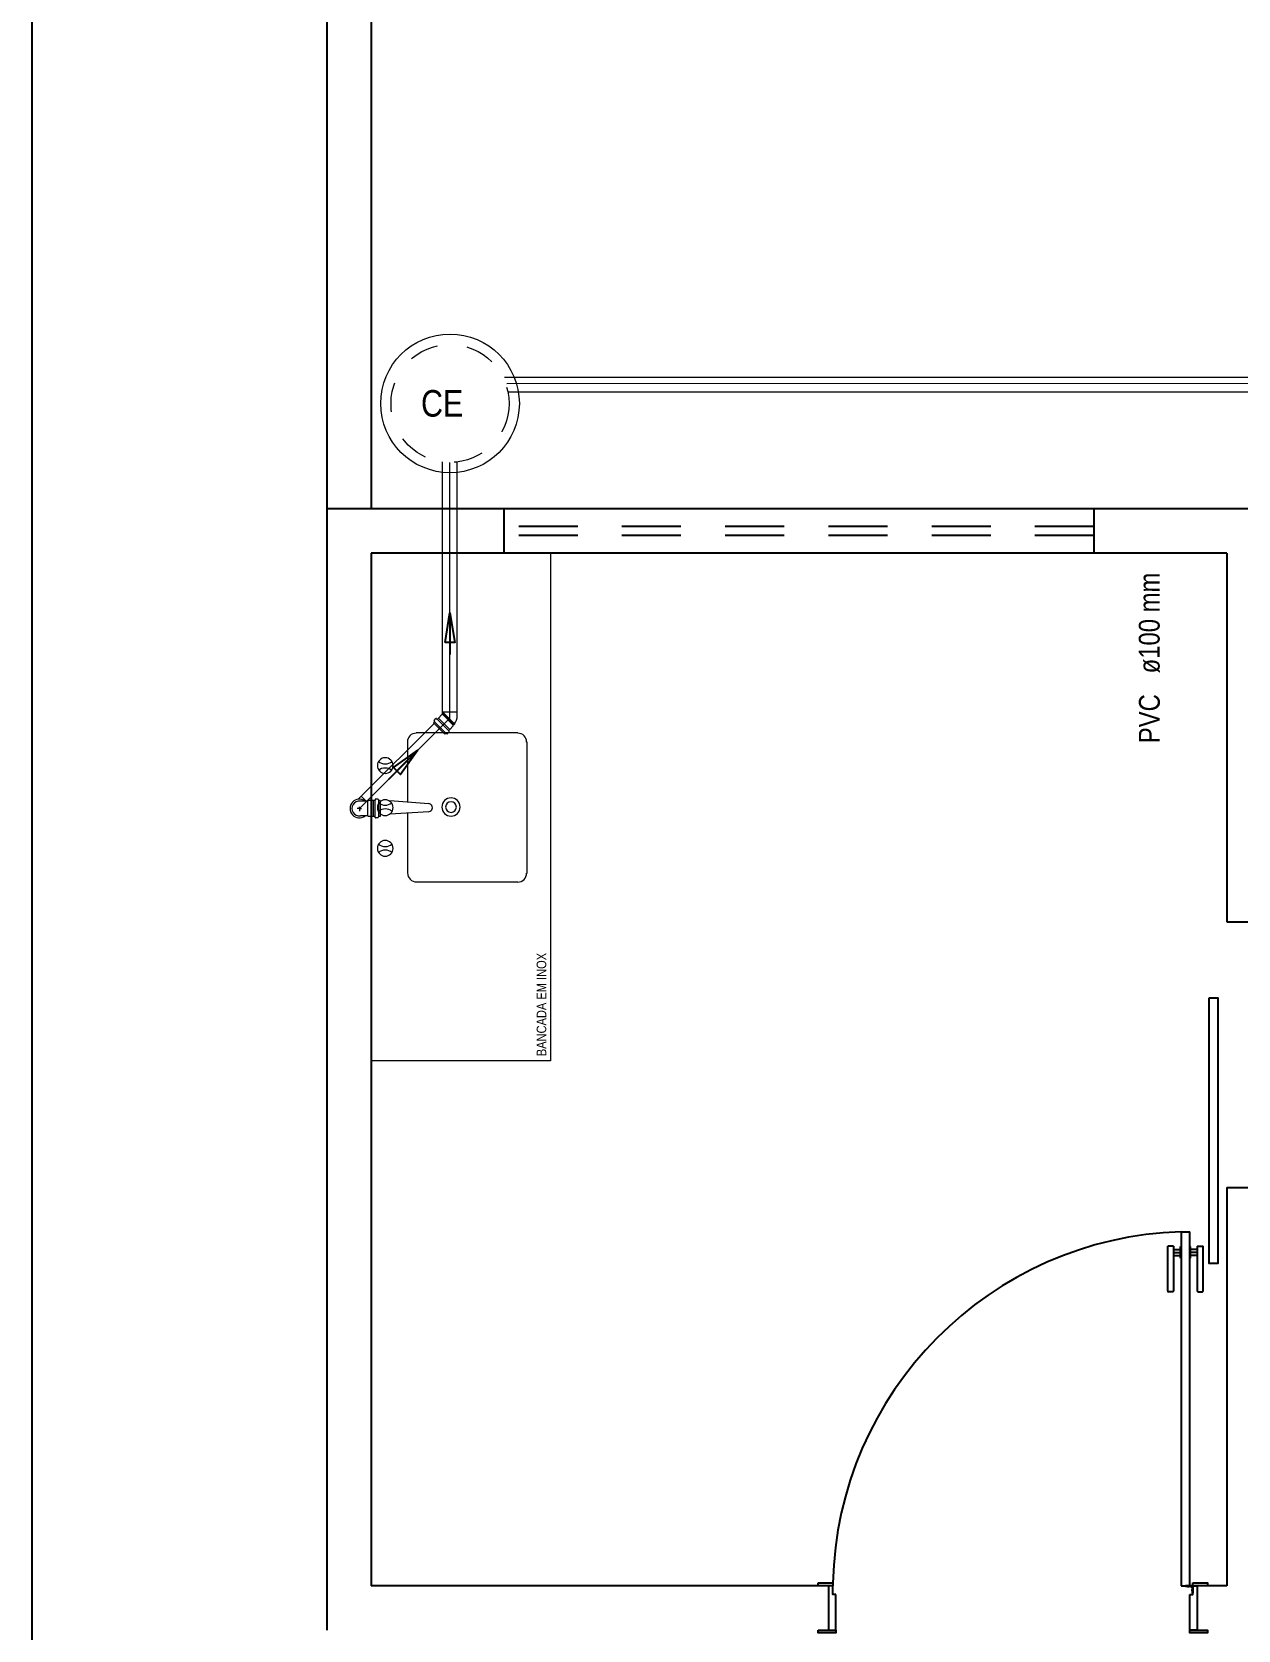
# Model space of a CAD drawing. Header units: inches. Extents: x 48180 to 96389, y -17773 to -8880.
# Drawn here: x 48180.73 to 48184.81, y -8893.59 to -8888.17 of the extents above; entities that cross this region are included whole.
import ezdxf

# ---------------------------------------------------------------- set-up
doc = ezdxf.new("R2010")
doc.units = ezdxf.units.IN
doc.header["$MEASUREMENT"] = 0
doc.linetypes.add('CONTORNO_QUADRO_T', pattern=[0.35, 0.2, -0.15])
doc.linetypes.add('DASHDOT', pattern=[1, 0.5, -0.25, 0, -0.25])
for name, color, linetype, lineweight in [('Arquitetura', 134, 'Continuous', 5), ('NÍVEL 1', 7, 'Continuous', 20), ('Simbolos', 5, 'Continuous', 20), ('Simbolos_int', 174, 'Continuous', 5), ('TEXTOS', 7, 'Continuous', 20), ('TQ-Sentido tubo', 9, 'Continuous', 20), ('TQ-Seção tubo', 5, 'Continuous', 20), ('TQ-Textos tubo', 7, 'Continuous', 20), ('TQ-Tubos detalhe', 90, 'Continuous', 20)]:
    doc.layers.add(name, color=color, linetype=linetype, lineweight=lineweight)
for name, color, linetype in [('CALÇADA', 2, 'Continuous'), ('ESQUADRIA', 3, 'Continuous'), ('ESQUADRIAS', 7, 'Continuous'), ('Esquadrias portas', 7, 'Continuous'), ('Esquadrias_Portas', 2, 'Continuous'), ('JANELA2', 1, 'Continuous'), ('PAREDE', 4, 'Continuous')]:
    doc.layers.add(name, color=color, linetype=linetype)
doc.styles.add('ARIAL', font='ARIALN.TTF')
doc.styles.add('ArialNarrow', font='ARIALN.TTF')
doc.dimstyles.get("Standard").update_dxf_attribs({"dimtxt": 0.18, "dimasz": 0.18, "dimexe": 0.18, "dimexo": 0.0625, "dimgap": 0.09, "dimtad": 0, "dimtih": 1, "dimtoh": 1, "dimdec": 4, "dimzin": 0, "dimdsep": 46, "dimtxsty": 'Standard', "dimcen": 0.09, "dimadec": 0, "dimazin": 0, "dimtfac": 1, "dimtdec": 4, "dimtofl": 0, "dimtmove": 0, "dimatfit": 3, "dimfxl": 0, "dimtolj": 1, "dimtzin": 0, "dimarcsym": 0})

# ---------------------------------------------------------------- blocks, each defined once
blk = doc.blocks.new('new block1')
at = {"layer": 'ESQUADRIAS', "color": 2}
for p, q in [((-0.09, 1.36), (-0.09, 0.16)), ((-0.09, 1.36), (-0.06, 1.36)), ((-0.06, 0.16), (-0.06, 1.36)), ((-0.09, 0.16), (-0.06, 0.16))]:
    blk.add_line(p, q, dxfattribs=at)
at = {"layer": 'ESQUADRIAS', "color": 3, "linetype": 'Continuous'}
for p, q in [((-0.135, 1.1598), (-0.135, 1.3115)), ((-0.115, 1.3115), (-0.115, 1.1598)), ((-0.092, 1.27), (-0.092, 1.31)), ((-0.058, 1.27), (-0.058, 1.31)), ((-0.035, 1.3115), (-0.035, 1.1598)), ((-0.015, 1.1598), (-0.015, 1.3115)), ((-0.1185, 1.1568), (-0.1325, 1.1568)), ((-0.0315, 1.1568), (-0.0175, 1.1568))]:
    blk.add_line(p, q, dxfattribs=at)
at = {"layer": 'ESQUADRIAS', "color": 3}
for p, q in [((-0.115, 1.3115), (-0.135, 1.3115)), ((-0.115, 1.3), (-0.092, 1.3)), ((-0.092, 1.31), (-0.09, 1.31)), ((-0.058, 1.31), (-0.06, 1.31)), ((-0.035, 1.3), (-0.058, 1.3)), ((-0.035, 1.3115), (-0.015, 1.3115)), ((-0.115, 1.29), (-0.092, 1.29)), ((-0.115, 1.28), (-0.092, 1.28)), ((-0.092, 1.27), (-0.09, 1.27)), ((-0.058, 1.27), (-0.06, 1.27)), ((-0.035, 1.29), (-0.058, 1.29)), ((-0.035, 1.28), (-0.058, 1.28))]:
    blk.add_line(p, q, dxfattribs=at)
at = {"layer": 'ESQUADRIAS'}
for p, q in [((-0.0665, 0.1585), (-0.0635, 0.1585)), ((-0.0515, 0.1435), (-0.0515, 0.1465))]:
    blk.add_line(p, q, dxfattribs=at)
at = {"layer": 'ESQUADRIAS', "color": 3}
for points in [[(-1.32, 0.17), (-1.27, 0.17), (-1.27, 0.16), (-1.32, 0.16)], [(-0.05, 0.17), (0, 0.17), (0, 0.16), (-0.05, 0.16)], [(-1.32, 0.01), (-1.26, 0.01), (-1.26, 0), (-1.32, 0)], [(-0.06, 0.01), (-0.035, 0.01), (0, 0.01), (0, 0), (-0.06, 0)]]:
    blk.add_lwpolyline(points, close=True, dxfattribs=at)
at = {"layer": 'ESQUADRIAS', "color": 2}
for points in [[(-1.26, 0.13), (-1.27, 0.13), (-1.27, 0.16), (-1.285, 0.16), (-1.285, 0.01), (-1.26, 0.01)], [(-0.06, 0.13), (-0.05, 0.13), (-0.05, 0.16), (-0.035, 0.16), (-0.035, 0.01), (-0.06, 0.01)]]:
    blk.add_lwpolyline(points, close=True, dxfattribs=at)
at = {"layer": 'ESQUADRIAS', "color": 1}
for points in [[(-0.0545, 0.159, -0.236068), (-0.0525, 0.16), (-0.055, 0.16), (-0.075, 0.16), (-0.075, 0.159)], [(-0.051, 0.1555, 0.236068), (-0.05, 0.1575), (-0.05, 0.155), (-0.05, 0.135), (-0.051, 0.135)]]:
    blk.add_lwpolyline(points, format="xyb", close=True, dxfattribs=at)
at = {"layer": 'ESQUADRIAS'}
for points in [[(-0.0675, 0.1577), (-0.0665, 0.1585), (-0.0665, 0.159)], [(-0.0654, 0.1577), (-0.0654, 0.1575), (-0.0675, 0.1575), (-0.0675, 0.1577), (-0.0625, 0.1577), (-0.0625, 0.1575), (-0.0646, 0.1575), (-0.0646, 0.1577)], [(-0.0625, 0.1577), (-0.0635, 0.1585), (-0.0635, 0.159)], [(-0.0523, 0.1446), (-0.0525, 0.1446), (-0.0525, 0.1425), (-0.0523, 0.1425), (-0.0523, 0.1475), (-0.0525, 0.1475), (-0.0525, 0.1454), (-0.0523, 0.1454)], [(-0.0523, 0.1475), (-0.0515, 0.1465), (-0.051, 0.1465)], [(-0.0523, 0.1425), (-0.0515, 0.1435), (-0.051, 0.1435)]]:
    blk.add_lwpolyline(points, dxfattribs=at)
at = {"layer": 'ESQUADRIAS', "color": 1}
blk.add_circle((-0.0525, 0.1575), 0.0025, dxfattribs=at)
at = {"layer": 'ESQUADRIAS', "color": 3, "linetype": 'Continuous'}
for centre, start, end in [((-0.132, 1.1598), 180, 260.5377), ((-0.118, 1.1598), 260.5377, 360), ((-0.032, 1.1598), 180, 279.4623), ((-0.018, 1.1598), 279.4623, 0)]:
    blk.add_arc(centre, 0.003, start, end, dxfattribs=at)
at = {"layer": 'Esquadrias portas'}
blk.add_arc((-0.0518, 0.1421), 1.2185, 91.7966, 178.6909, dxfattribs=at)

msp = doc.modelspace()

# ---------------------------------------------------------------- linework, layer by layer
at = {"layer": 'Arquitetura'}
for p, q in [((48182.4831, -8889.9412), (48182.4831, -8891.6602)), ((48182.4831, -8891.6602), (48181.8771, -8891.6602))]:
    msp.add_line(p, q, dxfattribs=at)
at = {"layer": 'Arquitetura', "color": 7}
for p, q in [((48181.9976, -8890.5787), (48181.9976, -8890.7817)), ((48181.9976, -8890.5787), (48181.9976, -8890.7817)), ((48182.3726, -8890.5487), (48182.0271, -8890.5487)), ((48182.4021, -8890.5787), (48182.4021, -8891.0247)), ((48181.9386, -8890.7777), (48182.0706, -8890.7877)), ((48181.9386, -8890.8232), (48182.0706, -8890.8152)), ((48181.9976, -8890.8192), (48181.9976, -8891.0247)), ((48182.3726, -8891.0542), (48182.0271, -8891.0542))]:
    msp.add_line(p, q, dxfattribs=at)
for centre, radius, start, end in [((48182.0271, -8890.5787), 0.0292, 88.5159, 181.484), ((48182.3726, -8890.5787), 0.0292, 358.516, 91.4841), ((48181.9226, -8890.6592), 0.0267, 90, 180), ((48181.9226, -8890.6592), 0.0267, 90, 180), ((48181.9226, -8890.6592), 0.0267, 0, 90), ((48181.9226, -8890.6592), 0.0267, 0, 90), ((48181.9226, -8890.6592), 0.0267, 180, 270), ((48181.9226, -8890.6592), 0.0267, 180, 270), ((48181.9226, -8890.7027), 0.0353, 48.7903, 131.21), ((48181.9226, -8890.7027), 0.0353, 48.7903, 131.21), ((48181.9226, -8890.6182), 0.0353, 228.994, 311.006), ((48181.9226, -8890.6182), 0.0353, 228.994, 311.006), ((48181.9226, -8890.6592), 0.0267, 270, 0), ((48181.9226, -8890.6592), 0.0267, 270, 0), ((48181.9226, -8890.8017), 0.0267, 90, 180), ((48181.9226, -8890.8017), 0.0267, 90, 180), ((48181.9226, -8890.8017), 0.0267, 180, 270), ((48181.9226, -8890.8017), 0.0267, 180, 270), ((48181.9226, -8890.7582), 0.0353, 231.427, 308.573), ((48181.9226, -8890.7582), 0.0353, 231.427, 308.573), ((48181.9226, -8890.8017), 0.0267, 0, 90), ((48181.9226, -8890.8017), 0.0267, 0, 90), ((48181.9226, -8890.8017), 0.0267, 270, 0), ((48181.9226, -8890.8017), 0.0267, 270, 0), ((48182.0686, -8890.8017), 0.0139, 29.2934, 89.3078), ((48182.0686, -8890.8017), 0.0139, 329.279, 29.2931), ((48182.1456, -8890.7997), 0.031, 90, 180), ((48182.1456, -8890.7997), 0.031, 180, 270), ((48182.1456, -8890.7997), 0.0182, 90, 180), ((48182.1456, -8890.7997), 0.0182, 180, 270), ((48182.1456, -8890.7997), 0.031, 0, 90), ((48182.1456, -8890.7997), 0.0182, 0, 90), ((48182.1456, -8890.7997), 0.0182, 270, 0), ((48182.1456, -8890.7997), 0.031, 270, 0), ((48181.9226, -8890.8412), 0.0353, 49.5318, 130.468), ((48181.9226, -8890.8412), 0.0353, 49.5318, 130.468), ((48182.0686, -8890.8017), 0.0139, 269.264, 329.279), ((48181.9226, -8890.9397), 0.0267, 90, 180), ((48181.9226, -8890.9397), 0.0267, 180, 270), ((48181.9226, -8890.9812), 0.0353, 48.6915, 131.309), ((48181.9226, -8890.8982), 0.0353, 228.884, 311.116), ((48181.9226, -8890.9397), 0.0267, 0, 90), ((48181.9226, -8890.9397), 0.0267, 270, 0), ((48182.0291, -8891.0227), 0.031, 180, 269.994), ((48182.3726, -8891.0247), 0.0292, 268.516, 1.4841)]:
    msp.add_arc(centre, radius, start, end, dxfattribs=at)
at = {"layer": 'CALÇADA'}
msp.add_line((48180.7251, -8882.9892), (48180.7251, -8900.3892), dxfattribs=at)
at = {"layer": 'ESQUADRIA', "linetype": 'CONTORNO_QUADRO_T'}
for p, q in [((48184.3251, -8889.8492), (48182.3251, -8889.8492)), ((48184.3251, -8889.8792), (48182.3251, -8889.8792))]:
    msp.add_line(p, q, dxfattribs=at)
at = {"layer": 'Esquadrias_Portas'}
msp.add_lwpolyline([(48184.7151, -8891.4465), (48184.7451, -8891.4465), (48184.7451, -8892.3465), (48184.7151, -8892.3465), (48184.7151, -8891.4465)], dxfattribs=at)
at = {"layer": 'JANELA2'}
for p, q in [((48182.3251, -8889.7892), (48182.3251, -8889.9392)), ((48184.3251, -8889.7892), (48184.3251, -8889.9392))]:
    msp.add_line(p, q, dxfattribs=at)
at = {"layer": 'NÍVEL 1', "color": 9}
msp.add_circle((48182.1422, -8889.4317), 0.235, dxfattribs=at)
at = {"layer": 'NÍVEL 1', "color": 7, "linetype": 'DASHDOT', "ltscale": 0.05}
msp.add_circle((48182.1422, -8889.4317), 0.2, dxfattribs=at)
at = {"layer": 'PAREDE'}
for p, q in [((48181.7251, -8883.9892), (48181.7251, -8893.5892)), ((48181.8751, -8884.1392), (48181.8751, -8889.7892)), ((48184.7751, -8889.9392), (48181.8751, -8889.9392)), ((48181.8751, -8889.9392), (48181.8751, -8893.4392)), ((48184.7751, -8889.9392), (48184.7751, -8891.1892)), ((48184.7751, -8891.1892), (48184.9251, -8891.1892)), ((48184.7751, -8892.0892), (48184.7751, -8893.4392)), ((48184.7751, -8892.0892), (48184.9251, -8892.0892))]:
    msp.add_line(p, q, dxfattribs=at)
at = {"layer": 'PAREDE', "linetype": 'Continuous'}
for p, q in [((48193.1251, -8889.7892), (48181.7251, -8889.7892)), ((48183.3901, -8893.4392), (48181.8751, -8893.4392)), ((48184.7751, -8893.4392), (48184.7101, -8893.4392))]:
    msp.add_line(p, q, dxfattribs=at)
at = {"layer": 'Simbolos'}
for p, q in [((48182.1162, -8890.4852), (48182.1162, -8890.4772)), ((48182.1669, -8890.4897), (48182.1668, -8890.4772)), ((48182.0865, -8890.5142), (48182.0895, -8890.5112)), ((48182.125, -8890.5527), (48182.0865, -8890.5142)), ((48182.0881, -8890.5075), (48182.0897, -8890.51)), ((48182.0883, -8890.5062), (48182.0944, -8890.5)), ((48182.0957, -8890.4997), (48182.0978, -8890.5015)), ((48182.0992, -8890.5015), (48182.1026, -8890.4982)), ((48182.1026, -8890.4982), (48182.1146, -8890.4862)), ((48182.1146, -8890.4862), (48182.1151, -8890.4865)), ((48182.1411, -8890.5367), (48182.1531, -8890.5247)), ((48182.153, -8890.522), (48182.1547, -8890.5202)), ((48182.1531, -8890.5247), (48182.153, -8890.522)), ((48182.1547, -8890.5202), (48182.156, -8890.5212)), ((48182.156, -8890.5212), (48182.1579, -8890.5192)), ((48182.157, -8890.518), (48182.1579, -8890.5192)), ((48182.125, -8890.5527), (48182.128, -8890.5497)), ((48182.1319, -8890.5512), (48182.1292, -8890.5497)), ((48182.1331, -8890.551), (48182.1393, -8890.545)), ((48182.1377, -8890.5402), (48182.1411, -8890.5367)), ((48182.1395, -8890.5437), (48182.1377, -8890.5415)), ((48181.8308, -8890.7732), (48181.8413, -8890.7625)), ((48181.8635, -8890.7795), (48181.8383, -8890.7795)), ((48181.8653, -8890.7775), (48181.8635, -8890.7795)), ((48181.882, -8890.7775), (48181.8653, -8890.7775)), ((48181.8823, -8890.7775), (48181.882, -8890.7775)), ((48181.887, -8890.7775), (48181.8823, -8890.7775)), ((48181.8883, -8890.7737), (48181.888, -8890.7765)), ((48181.898, -8890.773), (48181.8893, -8890.773)), ((48181.899, -8890.7737), (48181.8998, -8890.7767)), ((48181.905, -8890.7775), (48181.9008, -8890.7775)), ((48181.905, -8890.7775), (48181.9051, -8890.832)), ((48181.8636, -8890.83), (48181.8383, -8890.83)), ((48181.8653, -8890.832), (48181.8636, -8890.83)), ((48181.8821, -8890.832), (48181.8653, -8890.832)), ((48181.8823, -8890.832), (48181.8821, -8890.832)), ((48181.8871, -8890.832), (48181.8823, -8890.832)), ((48181.8883, -8890.8357), (48181.8881, -8890.833)), ((48181.8981, -8890.8365), (48181.8893, -8890.8365)), ((48181.8991, -8890.8357), (48181.8998, -8890.8327)), ((48181.9051, -8890.832), (48181.9008, -8890.832))]:
    msp.add_line(p, q, dxfattribs=at)
for centre, radius, start, end in [((48182.089, -8890.507), 0.001, 134.971, 209.971), ((48182.0888, -8890.5105), 0.001, 314.971, 29.9707), ((48182.0952, -8890.5007), 0.001, 49.9707, 134.971), ((48182.0985, -8890.5007), 0.001, 229.971, 314.971), ((48182.1151, -8890.4852), 0.001, 269.971, 0.0293), ((48182.1196, -8890.4895), 0.0473, 322.573, 359.526), ((48182.1287, -8890.5505), 0.001, 59.9707, 134.971), ((48182.1324, -8890.5505), 0.001, 239.971, 314.971), ((48182.1384, -8890.5407), 0.001, 134.971, 219.971), ((48182.1386, -8890.5442), 0.001, 314.971, 39.9707), ((48181.8351, -8890.8047), 0.0255, 82.8698, 277.217), ((48181.887, -8890.7765), 0.001, 270.043, 355.043), ((48181.8893, -8890.774), 0.001, 90.0435, 175.043), ((48181.898, -8890.774), 0.001, 15.0435, 90.0435), ((48181.9008, -8890.7765), 0.001, 195.043, 270.043), ((48181.8871, -8890.833), 0.001, 5.0435, 90.0435), ((48181.8893, -8890.8355), 0.001, 185.043, 270.043), ((48181.8981, -8890.8355), 0.001, 270.043, 345.043), ((48181.9008, -8890.833), 0.001, 90.0435, 165.043)]:
    msp.add_arc(centre, radius, start, end, dxfattribs=at)
at = {"layer": 'Simbolos_int'}
for p, q in [((48182.157, -8890.518), (48182.1162, -8890.4772)), ((48182.1162, -8890.4772), (48182.1668, -8890.4772)), ((48182.1285, -8890.5492), (48182.09, -8890.5107)), ((48182.137, -8890.5407), (48182.0985, -8890.5022)), ((48182.1411, -8890.5367), (48182.1026, -8890.4982)), ((48182.1547, -8890.5202), (48182.116, -8890.4815)), ((48182.153, -8890.522), (48182.1162, -8890.4852)), ((48181.8351, -8890.8047), (48181.8351, -8890.7985)), ((48181.8583, -8890.7795), (48181.8413, -8890.7625)), ((48181.8636, -8890.83), (48181.8635, -8890.7795)), ((48181.8823, -8890.832), (48181.8823, -8890.7775)), ((48181.8878, -8890.7775), (48181.8878, -8890.832)), ((48181.9, -8890.7775), (48181.9001, -8890.832)), ((48181.8351, -8890.8047), (48181.8276, -8890.8047)), ((48181.8351, -8890.8047), (48181.8351, -8890.8137)), ((48181.8351, -8890.8047), (48181.8423, -8890.8047))]:
    msp.add_line(p, q, dxfattribs=at)
msp.add_arc((48181.8351, -8890.8047), 0.0318, 52.9041, 307.183, dxfattribs=at)
at = {"layer": 'TQ-Seção tubo'}
for p, q in [((48185.133, -8889.3438), (48182.3273, -8889.3438)), ((48185.133, -8889.3938), (48182.3406, -8889.3938)), ((48182.1165, -8890.4772), (48182.1169, -8889.63)), ((48182.1665, -8890.4772), (48182.1669, -8889.6301)), ((48181.8426, -8890.7617), (48182.0881, -8890.516))]:
    msp.add_line(p, q, dxfattribs=at)
at = {"layer": 'TQ-Tubos detalhe'}
for p, q in [((48185.733, -8889.3641), (48182.3348, -8889.3655)), ((48182.1415, -8890.498), (48182.1419, -8889.6317)), ((48181.8351, -8890.8047), (48182.1415, -8890.498))]:
    msp.add_line(p, q, dxfattribs=at)

# ---------------------------------------------------------------- block references
at = {"layer": 'JANELA2'}
msp.add_blockref('new block1', (48184.7101, -8893.5992), dxfattribs=at)

# ---------------------------------------------------------------- texts
at = {"layer": 'Arquitetura', "insert": (48182.469, -8891.6442), "char_height": 0.032741, "width": 0.589338, "attachment_point": 7, "rotation": 90.0002, "line_spacing_factor": 0.798, "style": 'ArialNarrow'}
msp.add_mtext('BANCADA EM INOX', dxfattribs=at)
at = {"layer": 'TEXTOS', "insert": (48182.044, -8889.4777), "char_height": 0.09, "width": 0.216, "attachment_point": 7, "line_spacing_factor": 0.798, "style": 'ARIAL'}
msp.add_mtext('CE', dxfattribs=at)
at = {"layer": 'TQ-Textos tubo', "char_height": 0.0706, "rotation": 89.9085, "line_spacing_factor": 0.798, "style": 'ARIAL'}
for s, insert, width, attachment_point in [('ø100 mm', (48184.5494, -8890.3467), 0.59304, 7), ('PVC', (48184.5492, -8890.4172), 0.25416, 9)]:
    msp.add_mtext(s, dxfattribs=dict(at, insert=insert, width=width, attachment_point=attachment_point))

# ---------------------------------------------------------------- leaders
at = {"layer": 'TQ-Sentido tubo'}
for points in [[(48182.1417, -8890.1415), (48182.1416, -8890.2825)], [(48182.0329, -8890.6065), (48181.9332, -8890.7065)]]:
    msp.add_leader(points, dimstyle='Standard', override={"dimasz": 0.1, "dimldrblk": 'CLOSED'}, dxfattribs=at)

doc.saveas('drawing.dxf')
